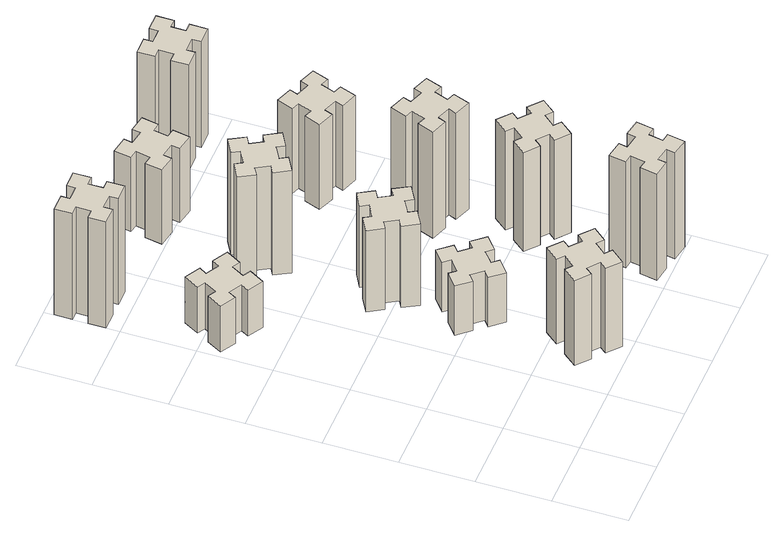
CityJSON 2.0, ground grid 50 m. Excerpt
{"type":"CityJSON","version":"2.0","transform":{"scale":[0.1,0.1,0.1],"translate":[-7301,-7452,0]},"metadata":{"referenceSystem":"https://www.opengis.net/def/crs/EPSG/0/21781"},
"CityObjects":{
"building1":{"type":"Building","attributes":{"class":"1000","function":"1000","usage":"1000","yearOfConstruction":2016,"roofType":"1000","measuredHeight":39,"storeysAboveGround":30,"storeysBelowGround":0},"geometry":[{"type":"Solid","lod":"1","boundaries":[[[[0,1,2,3,4,5,6,7,8,9,10,11,12,13,14,15,16,17,18,19]],[[17,16,20,21]],[[16,15,22,20]],[[15,14,23,22]],[[14,13,24,23]],[[13,12,25,24]],[[12,11,26,25]],[[11,10,27,26]],[[10,9,28,27]],[[9,8,29,28]],[[8,7,30,29]],[[7,6,31,30]],[[6,5,32,31]],[[5,4,33,32]],[[4,3,34,33]],[[3,2,35,34]],[[2,1,36,35]],[[1,0,37,36]],[[0,19,38,37]],[[19,18,39,38]],[[18,17,21,39]],[[24,25,26,27,28,29,30,31,32,33,34,35,36,37,38,39,21,20,22,23]]]]}]},
"building2":{"type":"Building","attributes":{"class":"1000","function":"1000","usage":"1000","yearOfConstruction":2016,"roofType":"1000","measuredHeight":72,"storeysAboveGround":30,"storeysBelowGround":0},"geometry":[{"type":"Solid","lod":"1","boundaries":[[[[40,41,42,43,44,45,46,47,48,49,50,51,52,53,54,55,56,57,58,59]],[[57,56,60,61]],[[56,55,62,60]],[[55,54,63,62]],[[54,53,64,63]],[[53,52,65,64]],[[52,51,66,65]],[[51,50,67,66]],[[50,49,68,67]],[[49,48,69,68]],[[48,47,70,69]],[[47,46,71,70]],[[46,45,72,71]],[[45,44,73,72]],[[44,43,74,73]],[[43,42,75,74]],[[42,41,76,75]],[[41,40,77,76]],[[40,59,78,77]],[[59,58,79,78]],[[58,57,61,79]],[[64,65,66,67,68,69,70,71,72,73,74,75,76,77,78,79,61,60,62,63]]]]}]},
"building3":{"type":"Building","attributes":{"class":"1000","function":"1000","usage":"1000","yearOfConstruction":2016,"roofType":"1000","measuredHeight":90,"storeysAboveGround":30,"storeysBelowGround":0},"geometry":[{"type":"Solid","lod":"1","boundaries":[[[[80,81,82,83,84,85,86,87,88,89,90,91,92,93,94,95,96,97,98,99]],[[97,96,100,101]],[[96,95,102,100]],[[95,94,103,102]],[[94,93,104,103]],[[93,92,105,104]],[[92,91,106,105]],[[91,90,107,106]],[[90,89,108,107]],[[89,88,109,108]],[[88,87,110,109]],[[87,86,111,110]],[[86,85,112,111]],[[85,84,113,112]],[[84,83,114,113]],[[83,82,115,114]],[[82,81,116,115]],[[81,80,117,116]],[[80,99,118,117]],[[99,98,119,118]],[[98,97,101,119]],[[104,105,106,107,108,109,110,111,112,113,114,115,116,117,118,119,101,100,102,103]]]]}]},
"building4":{"type":"Building","attributes":{"class":"1000","function":"1000","usage":"1000","yearOfConstruction":2016,"roofType":"1000","measuredHeight":42,"storeysAboveGround":30,"storeysBelowGround":0},"geometry":[{"type":"Solid","lod":"1","boundaries":[[[[120,121,122,123,124,125,126,127,128,129,130,131,132,133,134,135,136,137,138,139]],[[137,136,140,141]],[[136,135,142,140]],[[135,134,143,142]],[[134,133,144,143]],[[133,132,145,144]],[[132,131,146,145]],[[131,130,147,146]],[[130,129,148,147]],[[129,128,149,148]],[[128,127,150,149]],[[127,126,151,150]],[[126,125,152,151]],[[125,124,153,152]],[[124,123,154,153]],[[123,122,155,154]],[[122,121,156,155]],[[121,120,157,156]],[[120,139,158,157]],[[139,138,159,158]],[[138,137,141,159]],[[144,145,146,147,148,149,150,151,152,153,154,155,156,157,158,159,141,140,142,143]]]]}]},
"building5":{"type":"Building","attributes":{"class":"1000","function":"1000","usage":"1000","yearOfConstruction":2016,"roofType":"1000","measuredHeight":69,"storeysAboveGround":30,"storeysBelowGround":0},"geometry":[{"type":"Solid","lod":"1","boundaries":[[[[160,161,162,163,164,165,166,167,168,169,170,171,172,173,174,175,176,177,178,179]],[[177,176,180,181]],[[176,175,182,180]],[[175,174,183,182]],[[174,173,184,183]],[[173,172,185,184]],[[172,171,186,185]],[[171,170,187,186]],[[170,169,188,187]],[[169,168,189,188]],[[168,167,190,189]],[[167,166,191,190]],[[166,165,192,191]],[[165,164,193,192]],[[164,163,194,193]],[[163,162,195,194]],[[162,161,196,195]],[[161,160,197,196]],[[160,179,198,197]],[[179,178,199,198]],[[178,177,181,199]],[[184,185,186,187,188,189,190,191,192,193,194,195,196,197,198,199,181,180,182,183]]]]}]},
"building6":{"type":"Building","attributes":{"class":"1000","function":"1000","usage":"1000","yearOfConstruction":2016,"roofType":"1000","measuredHeight":87,"storeysAboveGround":30,"storeysBelowGround":0},"geometry":[{"type":"Solid","lod":"1","boundaries":[[[[200,201,202,203,204,205,206,207,208,209,210,211,212,213,214,215,216,217,218,219]],[[217,216,220,221]],[[216,215,222,220]],[[215,214,223,222]],[[214,213,224,223]],[[213,212,225,224]],[[212,211,226,225]],[[211,210,227,226]],[[210,209,228,227]],[[209,208,229,228]],[[208,207,230,229]],[[207,206,231,230]],[[206,205,232,231]],[[205,204,233,232]],[[204,203,234,233]],[[203,202,235,234]],[[202,201,236,235]],[[201,200,237,236]],[[200,219,238,237]],[[219,218,239,238]],[[218,217,221,239]],[[224,225,226,227,228,229,230,231,232,233,234,235,236,237,238,239,221,220,222,223]]]]}]},
"building7":{"type":"Building","attributes":{"class":"1000","function":"1000","usage":"1000","yearOfConstruction":2016,"roofType":"1000","measuredHeight":90,"storeysAboveGround":30,"storeysBelowGround":0},"geometry":[{"type":"Solid","lod":"1","boundaries":[[[[240,241,242,243,244,245,246,247,248,249,250,251,252,253,254,255,256,257,258,259]],[[257,256,260,261]],[[256,255,262,260]],[[255,254,263,262]],[[254,253,264,263]],[[253,252,265,264]],[[252,251,266,265]],[[251,250,267,266]],[[250,249,268,267]],[[249,248,269,268]],[[248,247,270,269]],[[247,246,271,270]],[[246,245,272,271]],[[245,244,273,272]],[[244,243,274,273]],[[243,242,275,274]],[[242,241,276,275]],[[241,240,277,276]],[[240,259,278,277]],[[259,258,279,278]],[[258,257,261,279]],[[264,265,266,267,268,269,270,271,272,273,274,275,276,277,278,279,261,260,262,263]]]]}]},
"building8":{"type":"Building","attributes":{"class":"1000","function":"1000","usage":"1000","yearOfConstruction":2016,"roofType":"1000","measuredHeight":63,"storeysAboveGround":30,"storeysBelowGround":0},"geometry":[{"type":"Solid","lod":"1","boundaries":[[[[280,281,282,283,284,285,286,287,288,289,290,291,292,293,294,295,296,297,298,299]],[[297,296,300,301]],[[296,295,302,300]],[[295,294,303,302]],[[294,293,304,303]],[[293,292,305,304]],[[292,291,306,305]],[[291,290,307,306]],[[290,289,308,307]],[[289,288,309,308]],[[288,287,310,309]],[[287,286,311,310]],[[286,285,312,311]],[[285,284,313,312]],[[284,283,314,313]],[[283,282,315,314]],[[282,281,316,315]],[[281,280,317,316]],[[280,299,318,317]],[[299,298,319,318]],[[298,297,301,319]],[[304,305,306,307,308,309,310,311,312,313,314,315,316,317,318,319,301,300,302,303]]]]}]},
"building9":{"type":"Building","attributes":{"class":"1000","function":"1000","usage":"1000","yearOfConstruction":2016,"roofType":"1000","measuredHeight":84,"storeysAboveGround":30,"storeysBelowGround":0},"geometry":[{"type":"Solid","lod":"1","boundaries":[[[[320,321,322,323,324,325,326,327,328,329,330,331,332,333,334,335,336,337,338,339]],[[337,336,340,341]],[[336,335,342,340]],[[335,334,343,342]],[[334,333,344,343]],[[333,332,345,344]],[[332,331,346,345]],[[331,330,347,346]],[[330,329,348,347]],[[329,328,349,348]],[[328,327,350,349]],[[327,326,351,350]],[[326,325,352,351]],[[325,324,353,352]],[[324,323,354,353]],[[323,322,355,354]],[[322,321,356,355]],[[321,320,357,356]],[[320,339,358,357]],[[339,338,359,358]],[[338,337,341,359]],[[344,345,346,347,348,349,350,351,352,353,354,355,356,357,358,359,341,340,342,343]]]]}]},
"building10":{"type":"Building","attributes":{"class":"1000","function":"1000","usage":"1000","yearOfConstruction":2016,"roofType":"1000","measuredHeight":90,"storeysAboveGround":30,"storeysBelowGround":0},"geometry":[{"type":"Solid","lod":"1","boundaries":[[[[360,361,362,363,364,365,366,367,368,369,370,371,372,373,374,375,376,377,378,379]],[[377,376,380,381]],[[376,375,382,380]],[[375,374,383,382]],[[374,373,384,383]],[[373,372,385,384]],[[372,371,386,385]],[[371,370,387,386]],[[370,369,388,387]],[[369,368,389,388]],[[368,367,390,389]],[[367,366,391,390]],[[366,365,392,391]],[[365,364,393,392]],[[364,363,394,393]],[[363,362,395,394]],[[362,361,396,395]],[[361,360,397,396]],[[360,379,398,397]],[[379,378,399,398]],[[378,377,381,399]],[[384,385,386,387,388,389,390,391,392,393,394,395,396,397,398,399,381,380,382,383]]]]}]},
"building11":{"type":"Building","attributes":{"class":"1000","function":"1000","usage":"1000","yearOfConstruction":2016,"roofType":"1000","measuredHeight":72,"storeysAboveGround":30,"storeysBelowGround":0},"geometry":[{"type":"Solid","lod":"1","boundaries":[[[[400,401,402,403,404,405,406,407,408,409,410,411,412,413,414,415,416,417,418,419]],[[417,416,420,421]],[[416,415,422,420]],[[415,414,423,422]],[[414,413,424,423]],[[413,412,425,424]],[[412,411,426,425]],[[411,410,427,426]],[[410,409,428,427]],[[409,408,429,428]],[[408,407,430,429]],[[407,406,431,430]],[[406,405,432,431]],[[405,404,433,432]],[[404,403,434,433]],[[403,402,435,434]],[[402,401,436,435]],[[401,400,437,436]],[[400,419,438,437]],[[419,418,439,438]],[[418,417,421,439]],[[424,425,426,427,428,429,430,431,432,433,434,435,436,437,438,439,421,420,422,423]]]]}]},
"building12":{"type":"Building","attributes":{"class":"1000","function":"1000","usage":"1000","yearOfConstruction":2016,"roofType":"1000","measuredHeight":90,"storeysAboveGround":30,"storeysBelowGround":0},"geometry":[{"type":"Solid","lod":"1","boundaries":[[[[440,441,442,443,444,445,446,447,448,449,450,451,452,453,454,455,456,457,458,459]],[[457,456,460,461]],[[456,455,462,460]],[[455,454,463,462]],[[454,453,464,463]],[[453,452,465,464]],[[452,451,466,465]],[[451,450,467,466]],[[450,449,468,467]],[[449,448,469,468]],[[448,447,470,469]],[[447,446,471,470]],[[446,445,472,471]],[[445,444,473,472]],[[444,443,474,473]],[[443,442,475,474]],[[442,441,476,475]],[[441,440,477,476]],[[440,459,478,477]],[[459,458,479,478]],[[458,457,461,479]],[[464,465,466,467,468,469,470,471,472,473,474,475,476,477,478,479,461,460,462,463]]]]}]}
},
"vertices":[
[346,2327,0],[396,2414,0],[448,2384,0],[508,2488,0],[404,2548,0],[374,2496,0],[287,2546,0],[317,2598,0],[213,2658,0],[153,2554,0],[205,2524,0],[155,2437,0],[103,2467,0],[43,2363,0],[147,2303,0],[177,2355,0],[264,2305,0],[234,2253,0],[338,2193,0],[398,2297,0],[264,2305,390],[234,2253,390],[177,2355,390],[147,2303,390],[43,2363,390],[103,2467,390],[155,2437,390],[205,2524,390],[153,2554,390],[213,2658,390],[317,2598,390],[287,2546,390],[374,2496,390],[404,2548,390],[508,2488,390],[448,2384,390],[396,2414,390],[346,2327,390],[398,2297,390],[338,2193,390],
[806,253,0],[883,189,0],[844,143,0],[936,66,0],[1013,158,0],[967,196,0],[1032,273,0],[1078,234,0],[1155,326,0],[1063,403,0],[1024,357,0],[948,422,0],[986,468,0],[894,545,0],[817,453,0],[863,414,0],[799,338,0],[753,376,0],[676,284,0],[768,207,0],[799,338,720],[753,376,720],[863,414,720],[817,453,720],[894,545,720],[986,468,720],[948,422,720],[1024,357,720],[1063,403,720],[1155,326,720],[1078,234,720],[1032,273,720],[967,196,720],[1013,158,720],[936,66,720],[844,143,720],[883,189,720],[806,253,720],[768,207,720],[676,284,720],
[285,3215,0],[285,3315,0],[345,3315,0],[345,3435,0],[225,3435,0],[225,3375,0],[125,3375,0],[125,3435,0],[5,3435,0],[5,3315,0],[65,3315,0],[65,3215,0],[5,3215,0],[5,3095,0],[125,3095,0],[125,3155,0],[225,3155,0],[225,3095,0],[345,3095,0],[345,3215,0],[225,3155,900],[225,3095,900],[125,3155,900],[125,3095,900],[5,3095,900],[5,3215,900],[65,3215,900],[65,3315,900],[5,3315,900],[5,3435,900],[125,3435,900],[125,3375,900],[225,3375,900],[225,3435,900],[345,3435,900],[345,3315,900],[285,3315,900],[285,3215,900],[345,3215,900],[345,3095,900],
[883,1162,0],[806,1097,0],[768,1143,0],[676,1066,0],[753,974,0],[799,1013,0],[863,936,0],[817,898,0],[894,806,0],[986,883,0],[948,929,0],[1024,993,0],[1063,947,0],[1155,1024,0],[1078,1116,0],[1032,1078,0],[967,1154,0],[1013,1193,0],[936,1285,0],[844,1208,0],[967,1154,420],[1013,1193,420],[1032,1078,420],[1078,1116,420],[1155,1024,420],[1063,947,420],[1024,993,420],[948,929,420],[986,883,420],[894,806,420],[817,898,420],[863,936,420],[799,1013,420],[753,974,420],[676,1066,420],[768,1143,420],[806,1097,420],[883,1162,420],[844,1208,420],[936,1285,420],
[795,1574,0],[845,1487,0],[793,1457,0],[853,1353,0],[957,1413,0],[927,1465,0],[1014,1515,0],[1044,1463,0],[1148,1523,0],[1088,1627,0],[1036,1597,0],[986,1684,0],[1038,1714,0],[978,1818,0],[874,1758,0],[904,1706,0],[817,1656,0],[787,1708,0],[683,1648,0],[743,1544,0],[817,1656,690],[787,1708,690],[904,1706,690],[874,1758,690],[978,1818,690],[1038,1714,690],[986,1684,690],[1036,1597,690],[1088,1627,690],[1148,1523,690],[1044,1463,690],[1014,1515,690],[927,1465,690],[957,1413,690],[853,1353,690],[793,1457,690],[845,1487,690],[795,1574,690],[743,1544,690],[683,1648,690],
[927,2305,0],[1014,2355,0],[1044,2303,0],[1148,2363,0],[1088,2467,0],[1036,2437,0],[986,2524,0],[1038,2554,0],[978,2658,0],[874,2598,0],[904,2546,0],[817,2496,0],[787,2548,0],[683,2488,0],[743,2384,0],[795,2414,0],[845,2327,0],[793,2297,0],[853,2193,0],[957,2253,0],[845,2327,870],[793,2297,870],[795,2414,870],[743,2384,870],[683,2488,870],[787,2548,870],[817,2496,870],[904,2546,870],[874,2598,870],[978,2658,870],[1038,2554,870],[986,2524,870],[1036,2437,870],[1088,2467,870],[1148,2363,870],[1044,2303,870],[1014,2355,870],[927,2305,870],[957,2253,870],[853,2193,870],
[1824,305,0],[1725,322,0],[1736,381,0],[1617,402,0],[1597,284,0],[1656,274,0],[1638,175,0],[1579,186,0],[1558,67,0],[1677,47,0],[1687,106,0],[1785,88,0],[1775,29,0],[1893,8,0],[1914,127,0],[1855,137,0],[1872,235,0],[1931,225,0],[1952,343,0],[1834,364,0],[1872,235,900],[1931,225,900],[1855,137,900],[1914,127,900],[1893,8,900],[1775,29,900],[1785,88,900],[1687,106,900],[1677,47,900],[1558,67,900],[1579,186,900],[1638,175,900],[1656,274,900],[1597,284,900],[1617,402,900],[1736,381,900],[1725,322,900],[1824,305,900],[1834,364,900],[1952,343,900],
[916,3234,0],[898,3135,0],[839,3146,0],[818,3027,0],[937,3007,0],[947,3066,0],[1045,3048,0],[1035,2989,0],[1153,2968,0],[1174,3087,0],[1115,3097,0],[1132,3195,0],[1191,3185,0],[1212,3303,0],[1094,3324,0],[1084,3265,0],[985,3282,0],[996,3341,0],[877,3362,0],[857,3244,0],[985,3282,630],[996,3341,630],[1084,3265,630],[1094,3324,630],[1212,3303,630],[1191,3185,630],[1132,3195,630],[1115,3097,630],[1174,3087,630],[1153,2968,630],[1035,2989,630],[1045,3048,630],[947,3066,630],[937,3007,630],[818,3027,630],[839,3146,630],[898,3135,630],[916,3234,630],[857,3244,630],[877,3362,630],
[1807,836,0],[1872,913,0],[1918,874,0],[1995,966,0],[1903,1043,0],[1864,997,0],[1788,1062,0],[1826,1108,0],[1734,1185,0],[1657,1093,0],[1703,1054,0],[1639,978,0],[1593,1016,0],[1516,924,0],[1608,847,0],[1646,893,0],[1723,829,0],[1684,783,0],[1776,706,0],[1853,798,0],[1723,829,840],[1684,783,840],[1646,893,840],[1608,847,840],[1516,924,840],[1593,1016,840],[1639,978,840],[1703,1054,840],[1657,1093,840],[1734,1185,840],[1826,1108,840],[1788,1062,840],[1864,997,840],[1903,1043,840],[1995,966,840],[1918,874,840],[1872,913,840],[1807,836,840],[1853,798,840],[1776,706,840],
[1740,1672,0],[1646,1706,0],[1667,1762,0],[1554,1803,0],[1513,1690,0],[1569,1670,0],[1535,1576,0],[1479,1597,0],[1437,1484,0],[1550,1443,0],[1571,1499,0],[1665,1465,0],[1644,1409,0],[1757,1367,0],[1798,1480,0],[1742,1501,0],[1776,1595,0],[1832,1574,0],[1873,1687,0],[1760,1728,0],[1776,1595,900],[1832,1574,900],[1742,1501,900],[1798,1480,900],[1757,1367,900],[1644,1409,900],[1665,1465,900],[1571,1499,900],[1550,1443,900],[1437,1484,900],[1479,1597,900],[1535,1576,900],[1569,1670,900],[1513,1690,900],[1554,1803,900],[1667,1762,900],[1646,1706,900],[1740,1672,900],[1760,1728,900],[1873,1687,900],
[1740,2412,0],[1646,2446,0],[1667,2502,0],[1554,2543,0],[1513,2430,0],[1569,2410,0],[1535,2316,0],[1479,2337,0],[1437,2224,0],[1550,2183,0],[1571,2239,0],[1665,2205,0],[1644,2149,0],[1757,2107,0],[1798,2220,0],[1742,2241,0],[1776,2335,0],[1832,2314,0],[1873,2427,0],[1760,2468,0],[1776,2335,720],[1832,2314,720],[1742,2241,720],[1798,2220,720],[1757,2107,720],[1644,2149,720],[1665,2205,720],[1571,2239,720],[1550,2183,720],[1437,2224,720],[1479,2337,720],[1535,2316,720],[1569,2410,720],[1513,2430,720],[1554,2543,720],[1667,2502,720],[1646,2446,720],[1740,2412,720],[1760,2468,720],[1873,2427,720],
[1605,3155,0],[1705,3155,0],[1705,3095,0],[1825,3095,0],[1825,3215,0],[1765,3215,0],[1765,3315,0],[1825,3315,0],[1825,3435,0],[1705,3435,0],[1705,3375,0],[1605,3375,0],[1605,3435,0],[1485,3435,0],[1485,3315,0],[1545,3315,0],[1545,3215,0],[1485,3215,0],[1485,3095,0],[1605,3095,0],[1545,3215,900],[1485,3215,900],[1545,3315,900],[1485,3315,900],[1485,3435,900],[1605,3435,900],[1605,3375,900],[1705,3375,900],[1705,3435,900],[1825,3435,900],[1825,3315,900],[1765,3315,900],[1765,3215,900],[1825,3215,900],[1825,3095,900],[1705,3095,900],[1705,3155,900],[1605,3155,900],[1605,3095,900],[1485,3095,900]
]}
